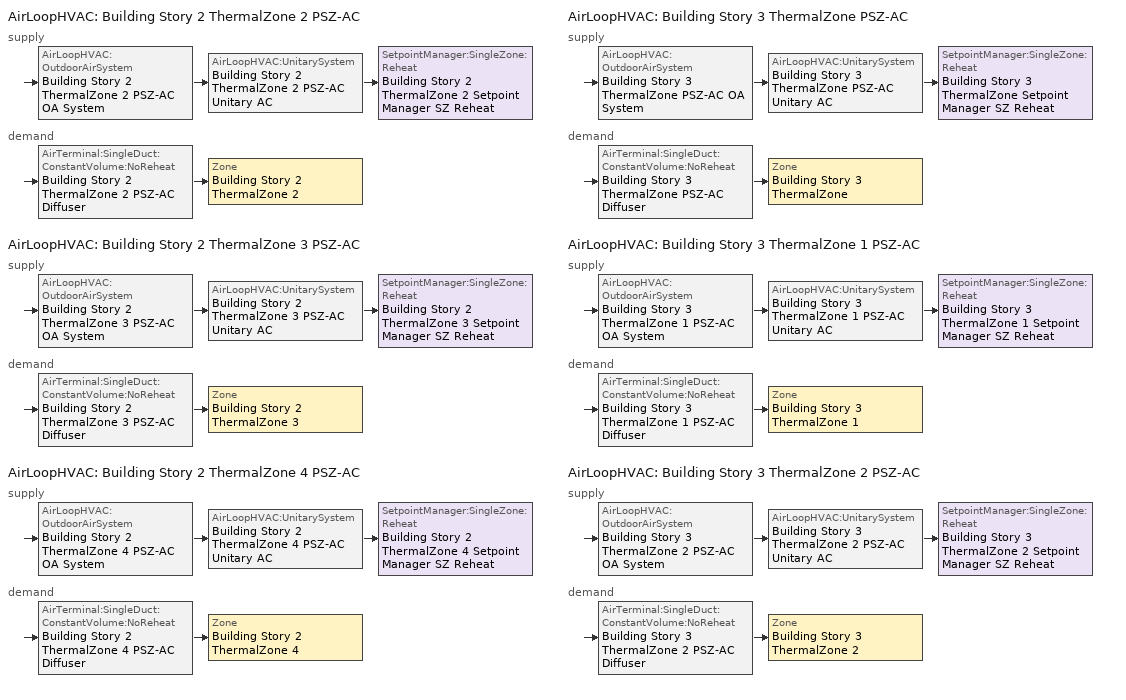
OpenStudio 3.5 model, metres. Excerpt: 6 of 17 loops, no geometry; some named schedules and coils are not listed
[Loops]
AirLoopHVAC 'Building Story 2 ThermalZone 2 PSZ-AC'
 supply: AirLoopHVAC:OutdoorAirSystem 'Building Story 2 ThermalZone 2 PSZ-AC OA System' > AirLoopHVAC:UnitarySystem 'Building Story 2 ThermalZone 2 PSZ-AC Unitary AC' > SetpointManager:SingleZone:Reheat 'Building Story 2 ThermalZone 2 Setpoint Manager SZ Reheat'
 demand: AirTerminal:SingleDuct:ConstantVolume:NoReheat 'Building Story 2 ThermalZone 2 PSZ-AC Diffuser' > Zone 'Building Story 2 ThermalZone 2'
AirLoopHVAC 'Building Story 2 ThermalZone 3 PSZ-AC'
 supply: AirLoopHVAC:OutdoorAirSystem 'Building Story 2 ThermalZone 3 PSZ-AC OA System' > AirLoopHVAC:UnitarySystem 'Building Story 2 ThermalZone 3 PSZ-AC Unitary AC' > SetpointManager:SingleZone:Reheat 'Building Story 2 ThermalZone 3 Setpoint Manager SZ Reheat'
 demand: AirTerminal:SingleDuct:ConstantVolume:NoReheat 'Building Story 2 ThermalZone 3 PSZ-AC Diffuser' > Zone 'Building Story 2 ThermalZone 3'
AirLoopHVAC 'Building Story 2 ThermalZone 4 PSZ-AC'
 supply: AirLoopHVAC:OutdoorAirSystem 'Building Story 2 ThermalZone 4 PSZ-AC OA System' > AirLoopHVAC:UnitarySystem 'Building Story 2 ThermalZone 4 PSZ-AC Unitary AC' > SetpointManager:SingleZone:Reheat 'Building Story 2 ThermalZone 4 Setpoint Manager SZ Reheat'
 demand: AirTerminal:SingleDuct:ConstantVolume:NoReheat 'Building Story 2 ThermalZone 4 PSZ-AC Diffuser' > Zone 'Building Story 2 ThermalZone 4'
AirLoopHVAC 'Building Story 3 ThermalZone PSZ-AC'
 supply: AirLoopHVAC:OutdoorAirSystem 'Building Story 3 ThermalZone PSZ-AC OA System' > AirLoopHVAC:UnitarySystem 'Building Story 3 ThermalZone PSZ-AC Unitary AC' > SetpointManager:SingleZone:Reheat 'Building Story 3 ThermalZone Setpoint Manager SZ Reheat'
 demand: AirTerminal:SingleDuct:ConstantVolume:NoReheat 'Building Story 3 ThermalZone PSZ-AC Diffuser' > Zone 'Building Story 3 ThermalZone'
AirLoopHVAC 'Building Story 3 ThermalZone 1 PSZ-AC'
 supply: AirLoopHVAC:OutdoorAirSystem 'Building Story 3 ThermalZone 1 PSZ-AC OA System' > AirLoopHVAC:UnitarySystem 'Building Story 3 ThermalZone 1 PSZ-AC Unitary AC' > SetpointManager:SingleZone:Reheat 'Building Story 3 ThermalZone 1 Setpoint Manager SZ Reheat'
 demand: AirTerminal:SingleDuct:ConstantVolume:NoReheat 'Building Story 3 ThermalZone 1 PSZ-AC Diffuser' > Zone 'Building Story 3 ThermalZone 1'
AirLoopHVAC 'Building Story 3 ThermalZone 2 PSZ-AC'
 supply: AirLoopHVAC:OutdoorAirSystem 'Building Story 3 ThermalZone 2 PSZ-AC OA System' > AirLoopHVAC:UnitarySystem 'Building Story 3 ThermalZone 2 PSZ-AC Unitary AC' > SetpointManager:SingleZone:Reheat 'Building Story 3 ThermalZone 2 Setpoint Manager SZ Reheat'
 demand: AirTerminal:SingleDuct:ConstantVolume:NoReheat 'Building Story 3 ThermalZone 2 PSZ-AC Diffuser' > Zone 'Building Story 3 ThermalZone 2'
[Sizing:Zone] Zone Cooling Design Supply Air Temperature Input Method=SupplyAirTemperature; Zone Cooling Design Supply Air Temperature {C}=12.7778; Zone Cooling Design Supply Air Temperature Difference {deltaC}=11.11; Zone Heating Design Supply Air Temperature Input Method=SupplyAirTemperature; Zone Heating Design Supply Air Temperature {C}=50; Zone Heating Design Supply Air Temperature Difference {deltaC}=11.11; Zone Cooling Design Supply Air Humidity Ratio {kg-H2O/kg-air}=0.0085; Zone Heating Design Supply Air Humidity Ratio {kg-H2O/kg-air}=0.008; Cooling Design Air Flow Method=DesignDay; Heating Design Air Flow Method=DesignDay; Account for Dedicated Outdoor Air System=No; Dedicated Outdoor Air System Control Strategy=NeutralSupplyAir; Dedicated Outdoor Air Low Setpoint Temperature for Design {C}=autosize; Dedicated Outdoor Air High Setpoint Temperature for Design {C}=autosize; Zone Load Sizing Method=Sensible Load Only No Latent Load; Zone Latent Cooling Design Supply Air Humidity Ratio Input Method=HumidityRatioDifference; Zone Cooling Design Supply Air Humidity Ratio Difference {kgWater/kgDryAir}=0.005; Zone Latent Heating Design Supply Air Humidity Ratio Input Method=HumidityRatioDifference; Zone Humidification Design Supply Air Humidity Ratio Difference {kgWater/kgDryAir}=0.005
Building Story 2 ThermalZone 2; Building Story 2 ThermalZone 3; Building Story 2 ThermalZone 4; Building Story 3 ThermalZone; Building Story 3 ThermalZone 1; Building Story 3 ThermalZone 2
[Zone equipment]
Building Story 2 ThermalZone 2: Building Story 2 ThermalZone 2 PSZ-AC Diffuser
Building Story 2 ThermalZone 3: Building Story 2 ThermalZone 3 PSZ-AC Diffuser
Building Story 2 ThermalZone 4: Building Story 2 ThermalZone 4 PSZ-AC Diffuser
Building Story 3 ThermalZone: Building Story 3 ThermalZone PSZ-AC Diffuser
Building Story 3 ThermalZone 1: Building Story 3 ThermalZone 1 PSZ-AC Diffuser
Building Story 3 ThermalZone 2: Building Story 3 ThermalZone 2 PSZ-AC Diffuser
[AirLoopHVAC] Design Supply Air Flow Rate {m3/s}=autosize; Design Return Air Flow Fraction of Supply Air Flow=1
Name | Availability Schedule
Building Story 2 ThermalZone 2 PSZ-AC | Building Story 2 ThermalZone 2 PSZ-AC Occ Sch
Building Story 2 ThermalZone 3 PSZ-AC | Building Story 2 ThermalZone 3 PSZ-AC Occ Sch
Building Story 2 ThermalZone 4 PSZ-AC | Building Story 2 ThermalZone 4 PSZ-AC Occ Sch
Building Story 3 ThermalZone PSZ-AC | Building Story 3 ThermalZone PSZ-AC Occ Sch
Building Story 3 ThermalZone 1 PSZ-AC | Building Story 3 ThermalZone 1 PSZ-AC Occ Sch
Building Story 3 ThermalZone 2 PSZ-AC | Building Story 3 ThermalZone 2 PSZ-AC Occ Sch
[Sizing:System] Type of Load to Size On=Sensible; Design Outdoor Air Flow Rate {m3/s}=Autosize; Central Heating Maximum System Air Flow Ratio=1; Preheat Design Temperature {C}=7.22222; Preheat Design Humidity Ratio {kg-H2O/kg-Air}=0.008; Precool Design Temperature {C}=12.7778; Precool Design Humidity Ratio {kg-H2O/kg-Air}=0.008; Central Cooling Design Supply Air Temperature {C}=12.7778; Central Heating Design Supply Air Temperature {C}=50; Sizing Option=Coincident; 100% Outdoor Air in Cooling=No; 100% Outdoor Air in Heating=No; Central Cooling Design Supply Air Humidity Ratio {kg-H2O/kg-Air}=0.0085; Central Heating Design Supply Air Humidity Ratio {kg-H2O/kg-Air}=0.008; Cooling Design Air Flow Method=DesignDay; Heating Design Air Flow Method=DesignDay; System Outdoor Air Method=ZoneSum; Zone Maximum Outdoor Air Fraction=1; Cooling Supply Air Flow Rate Per Floor Area {m3/s-m2}=0.00996765; Cooling Fraction of Autosized Cooling Supply Air Flow Rate=1; Cooling Supply Air Flow Rate Per Unit Cooling Capacity {m3/s-W}=3.94755e-05; Heating Supply Air Flow Rate Per Floor Area {m3/s-m2}=0.00996765; Heating Fraction of Autosized Heating Supply Air Flow Rate=1; Heating Fraction of Autosized Cooling Supply Air Flow Rate=1; Heating Supply Air Flow Rate Per Unit Heating Capacity {m3/s-W}=3.15882e-05; Cooling Design Capacity Method=CoolingDesignCapacity; Cooling Design Capacity {W}=autosize; Cooling Design Capacity Per Floor Area {W/m2}=234.7; Fraction of Autosized Cooling Design Capacity=1; Heating Design Capacity Method=HeatingDesignCapacity; Heating Design Capacity {W}=autosize; Heating Design Capacity Per Floor Area {W/m2}=157; Fraction of Autosized Heating Design Capacity=1; Central Cooling Capacity Control Method=OnOff; Occupant Diversity=autosize
Building Story 2 ThermalZone 2 PSZ-AC; Building Story 2 ThermalZone 3 PSZ-AC; Building Story 2 ThermalZone 4 PSZ-AC; Building Story 3 ThermalZone PSZ-AC; Building Story 3 ThermalZone 1 PSZ-AC; Building Story 3 ThermalZone 2 PSZ-AC
[SetpointManager:SingleZone:Reheat] Minimum Supply Air Temperature {C}=12.7778; Maximum Supply Air Temperature {C}=50
Name | Control Zone | Setpoint Node or NodeList
Building Story 2 ThermalZone 2 Setpoint Manager SZ Reheat | Building Story 2 ThermalZone 2 | Building Story 2 ThermalZone 2 PSZ-AC Supply Outlet Node
Building Story 2 ThermalZone 3 Setpoint Manager SZ Reheat | Building Story 2 ThermalZone 3 | Building Story 2 ThermalZone 3 PSZ-AC Supply Outlet Node
Building Story 2 ThermalZone 4 Setpoint Manager SZ Reheat | Building Story 2 ThermalZone 4 | Building Story 2 ThermalZone 4 PSZ-AC Supply Outlet Node
Building Story 3 ThermalZone Setpoint Manager SZ Reheat | Building Story 3 ThermalZone | Building Story 3 ThermalZone PSZ-AC Supply Outlet Node
Building Story 3 ThermalZone 1 Setpoint Manager SZ Reheat | Building Story 3 ThermalZone 1 | Building Story 3 ThermalZone 1 PSZ-AC Supply Outlet Node
Building Story 3 ThermalZone 2 Setpoint Manager SZ Reheat | Building Story 3 ThermalZone 2 | Building Story 3 ThermalZone 2 PSZ-AC Supply Outlet Node
[Coil:Heating:Electric] Availability Schedule=Always On Discrete; Efficiency=1
Building Story 2 ThermalZone 2 PSZ-AC Electric Backup Htg Coil; Building Story 2 ThermalZone 3 PSZ-AC Electric Backup Htg Coil; Building Story 2 ThermalZone 4 PSZ-AC Electric Backup Htg Coil; Building Story 3 ThermalZone PSZ-AC Electric Backup Htg Coil; Building Story 3 ThermalZone 1 PSZ-AC Electric Backup Htg Coil; Building Story 3 ThermalZone 2 PSZ-AC Electric Backup Htg Coil
[Coil:Cooling:DX:SingleSpeed] Availability Schedule=Always On Discrete; Rated Total Cooling Capacity {W}=autosize; Rated Sensible Heat Ratio=autosize; Rated COP {W/W}=4.11713; Rated Air Flow Rate {m3/s}=autosize; Rated Evaporator Fan Power Per Volume Flow Rate 2017 {W/(m3/s)}=773.3; Rated Evaporator Fan Power Per Volume Flow Rate 2023 {W/(m3/s)}=934.4; Total Cooling Capacity Function of Temperature Curve=PSZ-AC_Unitary_PackagecoolCapFT; Total Cooling Capacity Function of Flow Fraction Curve=PSZ-AC_Unitary_PackagecoolFFF; Energy Input Ratio Function of Temperature Curve=PSZ-AC DX Unitary Package EIRFT; Energy Input Ratio Function of Flow Fraction Curve=PSZ-AC_Unitary_PackagecoolEIRFFF; Part Load Fraction Correlation Curve=PSZ-AC_Unitary_PackagecoolPLR; Minimum Outdoor Dry-Bulb Temperature for Compressor Operation {C}=-25; Nominal Time for Condensate Removal to Begin {s}=0; Ratio of Initial Moisture Evaporation Rate and Steady State Latent Capacity=0; Maximum Cycling Rate {cycles/hr}=0; Latent Capacity Time Constant {s}=0; Condenser Type=AirCooled; Evaporative Condenser Effectiveness=0.9; Evaporative Condenser Air Flow Rate {m3/s}=autosize; Evaporative Condenser Pump Rated Power Consumption {W}=autosize; Crankcase Heater Capacity {W}=0; Maximum Outdoor Dry-Bulb Temperature for Crankcase Heater Operation {C}=10; Basin Heater Capacity {W/K}=0; Basin Heater Setpoint Temperature {C}=2
Building Story 2 ThermalZone 2 PSZ-AC 1spd DX AC Clg Coil 14kBtu/hr 14.0SEER; Building Story 2 ThermalZone 3 PSZ-AC 1spd DX AC Clg Coil 28kBtu/hr 14.0SEER; Building Story 2 ThermalZone 4 PSZ-AC 1spd DX AC Clg Coil 14kBtu/hr 14.0SEER; Building Story 3 ThermalZone PSZ-AC 1spd DX AC Clg Coil 57kBtu/hr 14.0SEER; Building Story 3 ThermalZone 1 PSZ-AC 1spd DX AC Clg Coil 39kBtu/hr 14.0SEER; Building Story 3 ThermalZone 2 PSZ-AC 1spd DX AC Clg Coil 15kBtu/hr 14.0SEER
[Fan:OnOff] Availability Schedule=Always On Discrete; Pressure Rise {Pa}=622.722; Maximum Flow Rate {m3/s}=autosize; Motor In Airstream Fraction=1
Name | Fan Total Efficiency | Motor Efficiency | Fan Power Ratio Function of Speed Ratio Curve | Fan Efficiency Ratio Function of Speed Ratio Curve
Building Story 2 ThermalZone 2 PSZ-AC Fan | 0.55575 | 0.855 | Fan On Off Power Curve 7 | Fan On Off Efficiency Curve 7
Building Story 2 ThermalZone 3 PSZ-AC Fan | 0.55575 | 0.855 | Fan On Off Power Curve 8 | Fan On Off Efficiency Curve 8
Building Story 2 ThermalZone 4 PSZ-AC Fan | 0.55575 | 0.855 | Fan On Off Power Curve 9 | Fan On Off Efficiency Curve 9
Building Story 3 ThermalZone PSZ-AC Fan | 0.56225 | 0.865 | Fan On Off Power Curve 10 | Fan On Off Efficiency Curve 10
Building Story 3 ThermalZone 1 PSZ-AC Fan | 0.55575 | 0.855 | Fan On Off Power Curve 11 | Fan On Off Efficiency Curve 11
Building Story 3 ThermalZone 2 PSZ-AC Fan | 0.55575 | 0.855 | Fan On Off Power Curve 12 | Fan On Off Efficiency Curve 12
[AirLoopHVAC:UnitarySystem] Control Type=Load; Dehumidification Control Type=None; Availability Schedule=Always On Discrete; Fan Placement=DrawThrough; DX Heating Coil Sizing Ratio=1; Use DOAS DX Cooling Coil=No; DOAS DX Cooling Coil Leaving Minimum Air Temperature {C}=2; Latent Load Control=SensibleOnlyLoadControl; Supply Air Flow Rate During Cooling Operation {m3/s}=Autosize; Supply Air Flow Rate During Heating Operation {m3/s}=Autosize; Supply Air Flow Rate When No Cooling or Heating is Required {m3/s}=Autosize; Maximum Supply Air Temperature {C}=80; Maximum Outdoor Dry-Bulb Temperature for Supplemental Heater Operation {C}=21; Maximum Cycling Rate {cycles/hr}=2.5; Heat Pump Time Constant {s}=60; Fraction of On-Cycle Power Use=0.01; Heat Pump Fan Delay Time {s}=60; Ancilliary On-Cycle Electric Power {W}=0; Ancilliary Off-Cycle Electric Power {W}=0
Name | Controlling Zone or Thermostat Location | Supply Fan | Supply Air Fan Operating Mode Schedule | Heating Coil | Cooling Coil | Supplemental Heating Coil
Building Story 2 ThermalZone 2 PSZ-AC Unitary AC | Building Story 2 ThermalZone 2 | Building Story 2 ThermalZone 2 PSZ-AC Fan | Building Story 2 ThermalZone 2 PSZ-AC Occ Sch | Building Story 2 ThermalZone 2 PSZ-AC Water Htg Coil | Building Story 2 ThermalZone 2 PSZ-AC 1spd DX AC Clg Coil 14kBtu/hr 14.0SEER | Building Story 2 ThermalZone 2 PSZ-AC Electric Backup Htg Coil
Building Story 2 ThermalZone 3 PSZ-AC Unitary AC | Building Story 2 ThermalZone 3 | Building Story 2 ThermalZone 3 PSZ-AC Fan | Building Story 2 ThermalZone 3 PSZ-AC Occ Sch | Building Story 2 ThermalZone 3 PSZ-AC Water Htg Coil | Building Story 2 ThermalZone 3 PSZ-AC 1spd DX AC Clg Coil 28kBtu/hr 14.0SEER | Building Story 2 ThermalZone 3 PSZ-AC Electric Backup Htg Coil
Building Story 2 ThermalZone 4 PSZ-AC Unitary AC | Building Story 2 ThermalZone 4 | Building Story 2 ThermalZone 4 PSZ-AC Fan | Building Story 2 ThermalZone 4 PSZ-AC Occ Sch | Building Story 2 ThermalZone 4 PSZ-AC Water Htg Coil | Building Story 2 ThermalZone 4 PSZ-AC 1spd DX AC Clg Coil 14kBtu/hr 14.0SEER | Building Story 2 ThermalZone 4 PSZ-AC Electric Backup Htg Coil
Building Story 3 ThermalZone PSZ-AC Unitary AC | Building Story 3 ThermalZone | Building Story 3 ThermalZone PSZ-AC Fan | Building Story 3 ThermalZone PSZ-AC Occ Sch | Building Story 3 ThermalZone PSZ-AC Water Htg Coil | Building Story 3 ThermalZone PSZ-AC 1spd DX AC Clg Coil 57kBtu/hr 14.0SEER | Building Story 3 ThermalZone PSZ-AC Electric Backup Htg Coil
Building Story 3 ThermalZone 1 PSZ-AC Unitary AC | Building Story 3 ThermalZone 1 | Building Story 3 ThermalZone 1 PSZ-AC Fan | Building Story 3 ThermalZone 1 PSZ-AC Occ Sch | Building Story 3 ThermalZone 1 PSZ-AC Water Htg Coil | Building Story 3 ThermalZone 1 PSZ-AC 1spd DX AC Clg Coil 39kBtu/hr 14.0SEER | Building Story 3 ThermalZone 1 PSZ-AC Electric Backup Htg Coil
Building Story 3 ThermalZone 2 PSZ-AC Unitary AC | Building Story 3 ThermalZone 2 | Building Story 3 ThermalZone 2 PSZ-AC Fan | Building Story 3 ThermalZone 2 PSZ-AC Occ Sch | Building Story 3 ThermalZone 2 PSZ-AC Water Htg Coil | Building Story 3 ThermalZone 2 PSZ-AC 1spd DX AC Clg Coil 15kBtu/hr 14.0SEER | Building Story 3 ThermalZone 2 PSZ-AC Electric Backup Htg Coil
[Controller:OutdoorAir] Minimum Outdoor Air Flow Rate {m3/s}=autosize; Maximum Outdoor Air Flow Rate {m3/s}=Autosize; Economizer Control Action Type=ModulateFlow; Lockout Type=LockoutWithHeating; Minimum Limit Type=FixedMinimum; High Humidity Control=No; Heat Recovery Bypass Control Type=BypassWhenWithinEconomizerLimits
Name | Economizer Control Type | Economizer Maximum Limit Dry-Bulb Temperature {C} | Economizer Maximum Limit Enthalpy {J/kg} | Minimum Outdoor Air Schedule | Maximum Fraction of Outdoor Air Schedule | Controller Mechanical Ventilation
Building Story 2 ThermalZone 2 PSZ-AC OA System Controller | NoEconomizer | 28 | 64000 | Building Story 2 ThermalZone 2 PSZ-AC Occ Sch | BuildingStory2ThermalZone2PSZACmaxOASch | Controller Mechanical Ventilation 8
Building Story 2 ThermalZone 3 PSZ-AC OA System Controller | NoEconomizer | 28 | 64000 | Building Story 2 ThermalZone 3 PSZ-AC Occ Sch | BuildingStory2ThermalZone3PSZACmaxOASch | Controller Mechanical Ventilation 9
Building Story 2 ThermalZone 4 PSZ-AC OA System Controller | NoEconomizer | 28 | 64000 | Building Story 2 ThermalZone 4 PSZ-AC Occ Sch | BuildingStory2ThermalZone4PSZACmaxOASch | Controller Mechanical Ventilation 10
Building Story 3 ThermalZone PSZ-AC OA System Controller | DifferentialDryBulb |  |  | Building Story 3 ThermalZone PSZ-AC Occ Sch | BuildingStory3ThermalZonePSZACmaxOASch | Controller Mechanical Ventilation 11
Building Story 3 ThermalZone 1 PSZ-AC OA System Controller | NoEconomizer | 28 | 64000 | Building Story 3 ThermalZone 1 PSZ-AC Occ Sch | BuildingStory3ThermalZone1PSZACmaxOASch | Controller Mechanical Ventilation 12
Building Story 3 ThermalZone 2 PSZ-AC OA System Controller | NoEconomizer | 28 | 64000 | Building Story 3 ThermalZone 2 PSZ-AC Occ Sch | BuildingStory3ThermalZone2PSZACmaxOASch | Controller Mechanical Ventilation 13
[Controller:MechanicalVentilation] Availability Schedule=Always On Discrete
Controller Mechanical Ventilation 8; Controller Mechanical Ventilation 9; Controller Mechanical Ventilation 10; Controller Mechanical Ventilation 11; Controller Mechanical Ventilation 12; Controller Mechanical Ventilation 13
[AirLoopHVAC:OutdoorAirSystem]
Name | Controller
Building Story 2 ThermalZone 2 PSZ-AC OA System | Building Story 2 ThermalZone 2 PSZ-AC OA System Controller
Building Story 2 ThermalZone 3 PSZ-AC OA System | Building Story 2 ThermalZone 3 PSZ-AC OA System Controller
Building Story 2 ThermalZone 4 PSZ-AC OA System | Building Story 2 ThermalZone 4 PSZ-AC OA System Controller
Building Story 3 ThermalZone PSZ-AC OA System | Building Story 3 ThermalZone PSZ-AC OA System Controller
Building Story 3 ThermalZone 1 PSZ-AC OA System | Building Story 3 ThermalZone 1 PSZ-AC OA System Controller
Building Story 3 ThermalZone 2 PSZ-AC OA System | Building Story 3 ThermalZone 2 PSZ-AC OA System Controller
[AirTerminal:SingleDuct:ConstantVolume:NoReheat] Availability Schedule=Always On Discrete; Maximum Air Flow Rate {m3/s}=AutoSize
Building Story 2 ThermalZone 2 PSZ-AC Diffuser; Building Story 2 ThermalZone 3 PSZ-AC Diffuser; Building Story 2 ThermalZone 4 PSZ-AC Diffuser; Building Story 3 ThermalZone PSZ-AC Diffuser; Building Story 3 ThermalZone 1 PSZ-AC Diffuser; Building Story 3 ThermalZone 2 PSZ-AC Diffuser
[Schedule:Ruleset]
Name | Default Day Schedule | Summer Design Day Schedule | Winter Design Day Schedule
Building Story 2 ThermalZone 2 PSZ-AC Occ Sch | Building Story 2 ThermalZone 2 PSZ-AC Occ Sch Default | Building Story 2 ThermalZone 2 PSZ-AC Occ Sch Summer Design Day | Building Story 2 ThermalZone 2 PSZ-AC Occ Sch Winter Design Day
BuildingStory2ThermalZone2PSZACmaxOASch | BuildingStory2ThermalZone2PSZACmaxOASchDefault
Building Story 2 ThermalZone 3 PSZ-AC Occ Sch | Building Story 2 ThermalZone 3 PSZ-AC Occ Sch Default | Building Story 2 ThermalZone 3 PSZ-AC Occ Sch Summer Design Day | Building Story 2 ThermalZone 3 PSZ-AC Occ Sch Winter Design Day
BuildingStory2ThermalZone3PSZACmaxOASch | BuildingStory2ThermalZone3PSZACmaxOASchDefault
Building Story 2 ThermalZone 4 PSZ-AC Occ Sch | Building Story 2 ThermalZone 4 PSZ-AC Occ Sch Default | Building Story 2 ThermalZone 4 PSZ-AC Occ Sch Summer Design Day | Building Story 2 ThermalZone 4 PSZ-AC Occ Sch Winter Design Day
BuildingStory2ThermalZone4PSZACmaxOASch | BuildingStory2ThermalZone4PSZACmaxOASchDefault
Building Story 3 ThermalZone 1 PSZ-AC Occ Sch | Building Story 3 ThermalZone 1 PSZ-AC Occ Sch Default | Building Story 3 ThermalZone 1 PSZ-AC Occ Sch Summer Design Day | Building Story 3 ThermalZone 1 PSZ-AC Occ Sch Winter Design Day
BuildingStory3ThermalZone1PSZACmaxOASch | BuildingStory3ThermalZone1PSZACmaxOASchDefault
Building Story 3 ThermalZone 2 PSZ-AC Occ Sch | Building Story 3 ThermalZone 2 PSZ-AC Occ Sch Default | Building Story 3 ThermalZone 2 PSZ-AC Occ Sch Summer Design Day | Building Story 3 ThermalZone 2 PSZ-AC Occ Sch Winter Design Day
BuildingStory3ThermalZone2PSZACmaxOASch | BuildingStory3ThermalZone2PSZACmaxOASchDefault
Building Story 3 ThermalZone PSZ-AC Occ Sch | Building Story 3 ThermalZone PSZ-AC Occ Sch Default | Building Story 3 ThermalZone PSZ-AC Occ Sch Summer Design Day | Building Story 3 ThermalZone PSZ-AC Occ Sch Winter Design Day
BuildingStory3ThermalZonePSZACmaxOASch | BuildingStory3ThermalZonePSZACmaxOASchDefault
[Schedule:Day]
Building Story 2 ThermalZone 2 PSZ-AC Occ Sch Default; Building Story 2 ThermalZone 3 PSZ-AC Occ Sch Default; Building Story 2 ThermalZone 4 PSZ-AC Occ Sch Default; Building Story 3 ThermalZone 1 PSZ-AC Occ Sch Default; Building Story 3 ThermalZone 2 PSZ-AC Occ Sch Default; Building Story 3 ThermalZone PSZ-AC Occ Sch Default: 7, 30, 0, 16, 30, 1, 24, 0, 0
Building Story 2 ThermalZone 2 PSZ-AC Occ Sch Winter Design Day; Building Story 2 ThermalZone 2 PSZ-AC Occ Sch Summer Design Day; Building Story 2 ThermalZone 3 PSZ-AC Occ Sch Winter Design Day; Building Story 2 ThermalZone 3 PSZ-AC Occ Sch Summer Design Day; Building Story 2 ThermalZone 4 PSZ-AC Occ Sch Winter Design Day; Building Story 2 ThermalZone 4 PSZ-AC Occ Sch Summer Design Day; Building Story 3 ThermalZone 1 PSZ-AC Occ Sch Winter Design Day; Building Story 3 ThermalZone 1 PSZ-AC Occ Sch Summer Design Day; Building Story 3 ThermalZone 2 PSZ-AC Occ Sch Winter Design Day; Building Story 3 ThermalZone 2 PSZ-AC Occ Sch Summer Design Day; Building Story 3 ThermalZone PSZ-AC Occ Sch Winter Design Day; Building Story 3 ThermalZone PSZ-AC Occ Sch Summer Design Day: 24, 0, 1
[Schedule:Rule] Rule Order=0; Apply Sunday=Yes; Apply Saturday=Yes; Date Specification Type=DateRange; Start Month=1; Start Day=1; End Month=12; End Day=31
Name | Schedule Ruleset | Day Schedule
Building Story 2 ThermalZone 2 PSZ-AC Occ Sch Sunday Rule | Building Story 2 ThermalZone 2 PSZ-AC Occ Sch | Building Story 2 ThermalZone 2 PSZ-AC Occ Sch Sunday
Building Story 2 ThermalZone 3 PSZ-AC Occ Sch Sunday Rule | Building Story 2 ThermalZone 3 PSZ-AC Occ Sch | Building Story 2 ThermalZone 3 PSZ-AC Occ Sch Sunday
Building Story 2 ThermalZone 4 PSZ-AC Occ Sch Sunday Rule | Building Story 2 ThermalZone 4 PSZ-AC Occ Sch | Building Story 2 ThermalZone 4 PSZ-AC Occ Sch Sunday
Building Story 3 ThermalZone 1 PSZ-AC Occ Sch Sunday Rule | Building Story 3 ThermalZone 1 PSZ-AC Occ Sch | Building Story 3 ThermalZone 1 PSZ-AC Occ Sch Sunday
Building Story 3 ThermalZone 2 PSZ-AC Occ Sch Sunday Rule | Building Story 3 ThermalZone 2 PSZ-AC Occ Sch | Building Story 3 ThermalZone 2 PSZ-AC Occ Sch Sunday
Building Story 3 ThermalZone PSZ-AC Occ Sch Sunday Rule | Building Story 3 ThermalZone PSZ-AC Occ Sch | Building Story 3 ThermalZone PSZ-AC Occ Sch Sunday
[Schedule:Constant]
Always On Discrete: Value=1
[Curve:Biquadratic] Minimum Value of x=12.77778; Maximum Value of x=23.88889; Minimum Value of y=21.11111; Maximum Value of y=46.11111
Name | Coefficient1 Constant | Coefficient2 x | Coefficient3 x**2 | Coefficient4 y | Coefficient5 y**2 | Coefficient6 x*y
PSZ-AC_Unitary_PackagecoolCapFT | 0.766956 | 0.0107756 | -4.14703e-05 | 0.00134961 | -0.000261144 | 0.000457488
PSZ-AC DX Unitary Package EIRFT | 0.297145 | 0.0430933 | -0.000748766 | 0.00597727 | 0.000482112 | -0.000956448
[Curve:Quadratic]
Name | Coefficient1 Constant | Coefficient2 x | Coefficient3 x**2 | Minimum Value of x | Maximum Value of x
PSZ-AC_Unitary_PackagecoolFFF | 0.8 | 0.2 | 0 | 0.5 | 1.5
PSZ-AC_Unitary_PackagecoolEIRFFF | 1.156 | -0.1816 | 0.0256 | 0.5 | 1.5
PSZ-AC_Unitary_PackagecoolPLR | 0.75 | 0.25 | 0 | 0 | 1
[Curve:Exponent] Coefficient1 Constant=1; Coefficient2 Constant=0; Coefficient3 Constant=0; Minimum Value of x=0; Maximum Value of x=1
Fan On Off Power Curve 7; Fan On Off Power Curve 8; Fan On Off Power Curve 9; Fan On Off Power Curve 10; Fan On Off Power Curve 11; Fan On Off Power Curve 12
[Curve:Cubic] Coefficient1 Constant=1; Coefficient2 x=0; Coefficient3 x**2=0; Coefficient4 x**3=0; Minimum Value of x=0; Maximum Value of x=1
Fan On Off Efficiency Curve 7; Fan On Off Efficiency Curve 8; Fan On Off Efficiency Curve 9; Fan On Off Efficiency Curve 10; Fan On Off Efficiency Curve 11; Fan On Off Efficiency Curve 12
